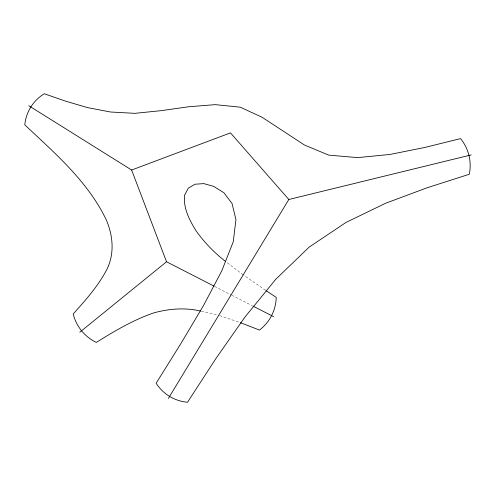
<?xml version="1.0" encoding="UTF-8"?>
<svg xmlns="http://www.w3.org/2000/svg" width="496" height="496" viewBox="0 0 496 496"><rect width="100%" height="100%" fill="white"/><g stroke="black" fill="none" stroke-linecap="round" stroke-linejoin="round"><path stroke-width="0.37" stroke-dasharray="2.48 1.86" d="M201.314 311.215L218.891 315.406M219.61 315.642L239.766 322.443M214.607 286.415L231.086 294.866M231.775 295.219L252.371 305.784M265.571 290.284L243.759 275.286M243.139 274.852L226.102 261.9"/><path stroke-width="0.74" d="M168.355 398.48L288.821 199.497L471.2 154.901M79.775 332.227L166.532 261.758L213.919 286.062M28.774 105.71L131.626 170.029L230.479 132.878L288.821 199.497M200.582 311.054C185.157 307.415 169.099 308.686 153.915 312.852C133.368 319.87 114.657 330.975 96.323 342.426C84.711 336.827 76.285 326.461 73.185 313.943C85.82 299.975 98.437 285.739 107.148 268.9C114.57 253.307 113.001 236.09 106.559 220.472C88.338 181.92 55.273 153.568 24.8 124.868C26.04 111.953 33.189 100.521 44.262 93.75L65.639 101.184L87.532 107.607L110.447 111.997L134.881 113.342L161.355 110.633L188.585 106.764L215.314 104.644L240.262 107.186L262.161 117.292L304.488 145.043L328.761 155.124L357.659 157.623L390.036 154.442L424.725 147.473L460.573 138.607C468.701 148.626 471.882 161.615 469.297 174.257L427.075 187.792L385.733 203.205L346.134 222.351L309.163 247.107L275.695 279.347L244.844 317.198L215.748 358.788L187.525 402.25C174.617 401.128 163.103 394.159 156.128 383.241L180.935 343.499L203.527 305.511L221.706 271.027L233.244 241.8L235.941 219.585L232.066 203.521L223.901 192.739L213.72 186.391L203.8 183.601L195.04 184.227L188.337 188.127L184.58 195.145C183.136 208.097 189.46 219.982 195.951 230.696C204.259 242.315 214.216 252.662 225.494 261.429M240.473 322.716L259.489 330.057C269.762 322.226 275.875 310.31 276.241 297.402L266.197 290.706M253.059 306.137L273.662 316.702M131.626 170.029L166.532 261.758"/></g></svg>
